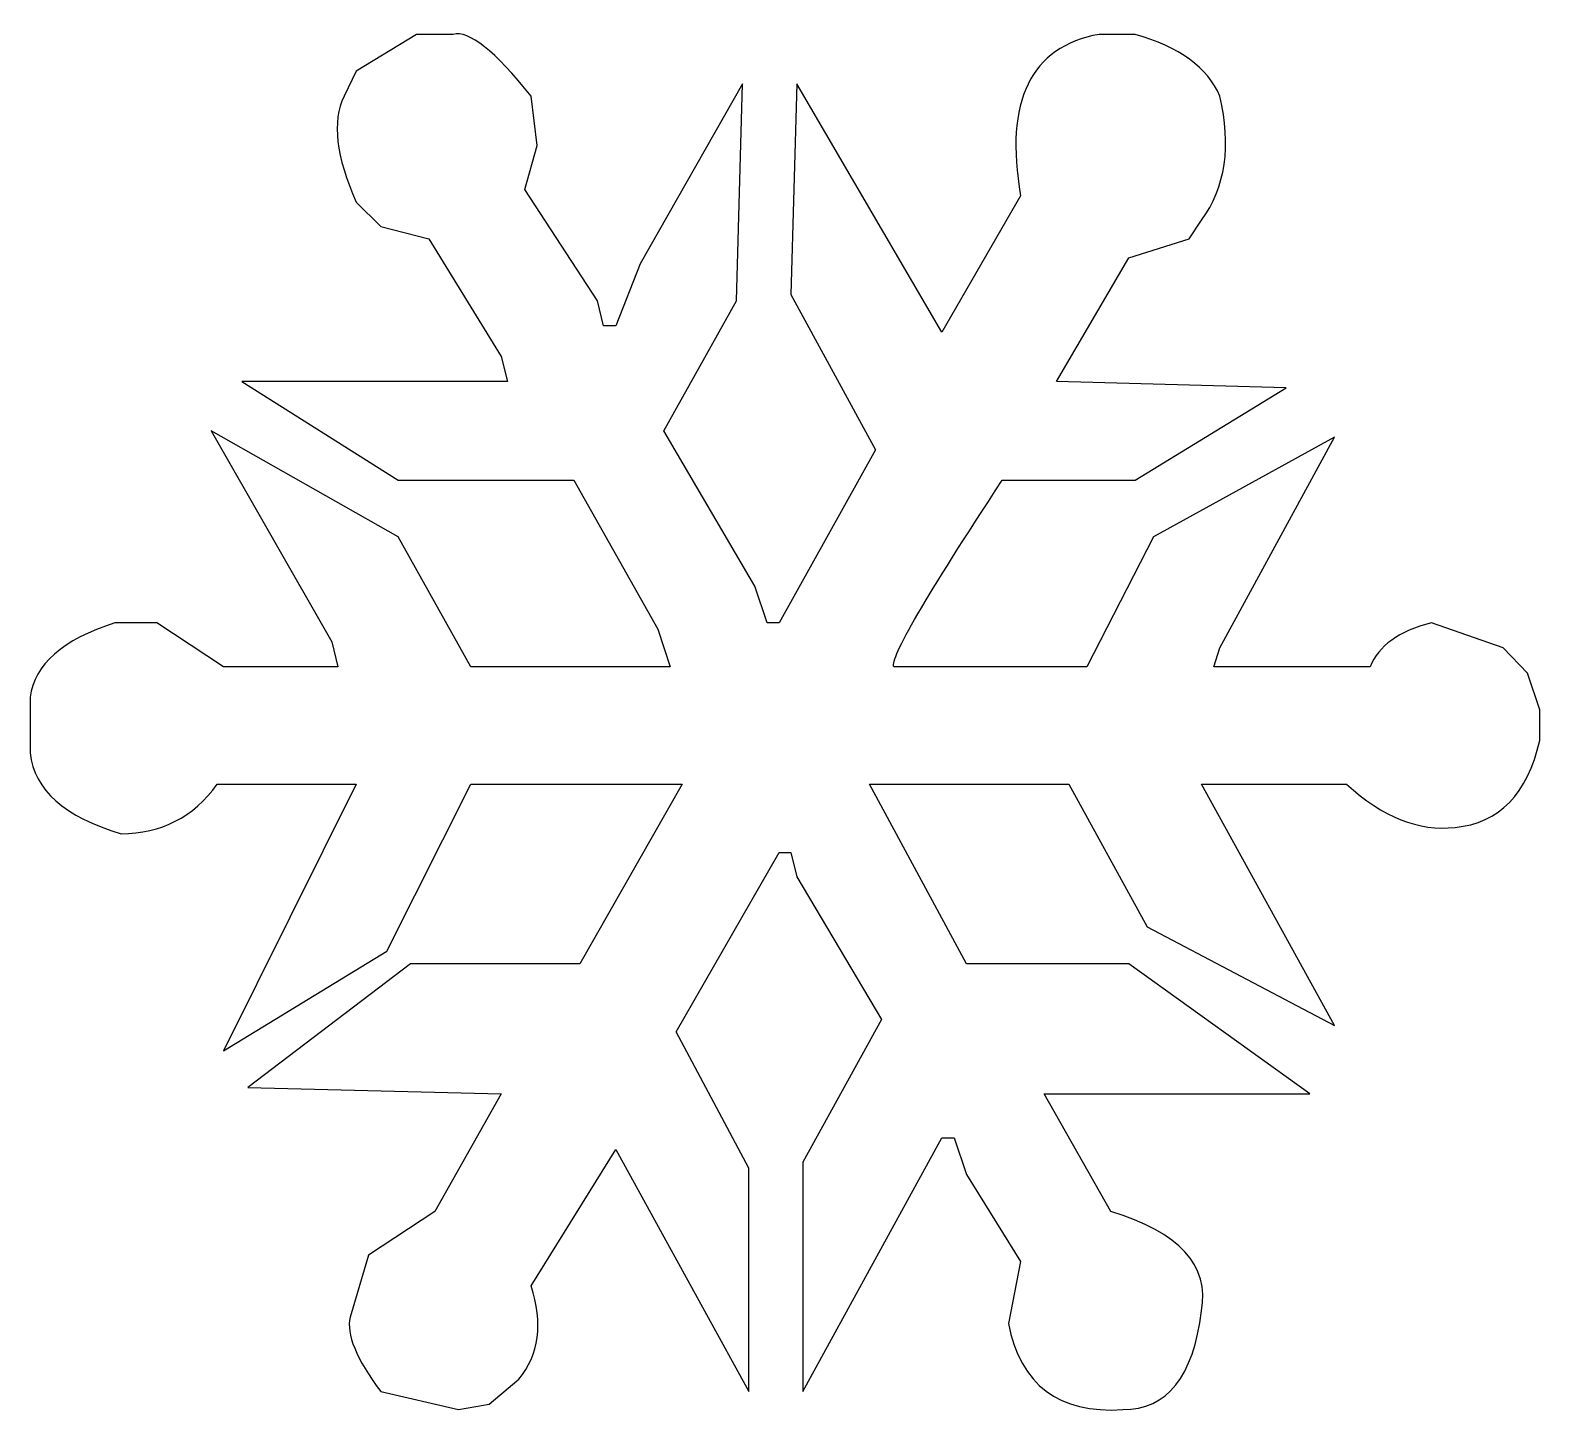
# Model space of a CAD drawing. Header units: centimetres. Extents: x -6.54 to 2.07, y -2.21 to 5.69.
import ezdxf

# ---------------------------------------------------------------- set-up
doc = ezdxf.new("R2010")
doc.units = ezdxf.units.CM
doc.header["$MEASUREMENT"] = 0
doc.layers.add('Layer 1', color=7, linetype='Continuous')

msp = doc.modelspace()

# ---------------------------------------------------------------- linework, layer by layer
at = {"layer": 'Layer 1'}
msp.add_open_spline([(-6.54415, 1.88058), (-6.52092, 2.06837), (-6.35977, 2.20996), (-6.06069, 2.30535), (-6.06069, 2.30535), (-6.06069, 2.30535), (-5.82114, 2.30535), (-5.82114, 2.30535), (-5.82114, 2.30535), (-5.82114, 2.30535), (-5.44221, 2.05496), (-5.44221, 2.05496), (-5.44221, 2.05496), (-5.44221, 2.05496), (-4.78888, 2.05496), (-4.78888, 2.05496), (-4.78888, 2.05496), (-4.78888, 2.05496), (-4.82372, 2.19804), (-4.82372, 2.19804), (-4.82372, 2.19804), (-4.82372, 2.19804), (-5.51189, 3.40082), (-5.51189, 3.40082), (-5.51189, 3.40082), (-5.51189, 3.40082), (-4.44479, 2.7972), (-4.44479, 2.7972), (-4.44479, 2.7972), (-4.44479, 2.7972), (-4.03101, 2.05497), (-4.03101, 2.05497), (-4.03101, 2.05497), (-4.03101, 2.05497), (-2.89422, 2.05497), (-2.89422, 2.05497), (-2.89422, 2.05497), (-2.89422, 2.05497), (-2.96391, 2.26959), (-2.96391, 2.26959), (-2.96391, 2.26959), (-2.96391, 2.26959), (-3.44302, 3.11913), (-3.44302, 3.11913), (-3.44302, 3.11913), (-3.44302, 3.11913), (-4.44479, 3.11913), (-4.44479, 3.11913), (-4.44479, 3.11913), (-4.44479, 3.11913), (-5.33767, 3.68251), (-5.33767, 3.68251), (-5.33767, 3.68251), (-5.33767, 3.68251), (-3.82195, 3.68251), (-3.82195, 3.68251), (-3.82195, 3.68251), (-3.82195, 3.68251), (-3.85679, 3.82559), (-3.85679, 3.82559), (-3.85679, 3.82559), (-3.85679, 3.82559), (-4.27057, 4.49628), (-4.27057, 4.49628), (-4.27057, 4.49628), (-4.27057, 4.49628), (-4.54497, 4.56782), (-4.54497, 4.56782), (-4.54497, 4.56782), (-4.54497, 4.56782), (-4.68435, 4.70643), (-4.68435, 4.70643), (-4.68435, 4.70643), (-4.8005, 4.96576), (-4.82373, 5.16696), (-4.75404, 5.31005), (-4.75404, 5.31005), (-4.75404, 5.31005), (-4.68435, 5.45313), (-4.68435, 5.45313), (-4.68435, 5.45313), (-4.68435, 5.45313), (-4.34026, 5.66328), (-4.34026, 5.66328), (-4.34026, 5.66328), (-4.34026, 5.66328), (-4.13119, 5.66328), (-4.13119, 5.66328), (-4.13119, 5.66328), (-4.04118, 5.68712), (-3.89309, 5.56937), (-3.68693, 5.31005), (-3.68693, 5.31005), (-3.68693, 5.31005), (-3.65209, 5.02836), (-3.65209, 5.02836), (-3.65209, 5.02836), (-3.65209, 5.02836), (-3.72178, 4.77797), (-3.72178, 4.77797), (-3.72178, 4.77797), (-3.72178, 4.77797), (-3.308, 4.14305), (-3.308, 4.14305), (-3.308, 4.14305), (-3.308, 4.14305), (-3.27316, 3.99997), (-3.27316, 3.99997), (-3.27316, 3.99997), (-3.27316, 3.99997), (-3.20347, 3.99997), (-3.20347, 3.99997), (-3.20347, 3.99997), (-3.20347, 3.99997), (-3.06409, 4.3532), (-3.06409, 4.3532), (-3.06409, 4.3532), (-3.06409, 4.3532), (-2.48045, 5.3816), (-2.48045, 5.3816), (-2.48045, 5.3816), (-2.48045, 5.3816), (-2.51529, 4.14305), (-2.51529, 4.14305), (-2.51529, 4.14305), (-2.51529, 4.14305), (-2.92907, 3.40082), (-2.92907, 3.40082), (-2.92907, 3.40082), (-2.92907, 3.40082), (-2.41076, 2.51551), (-2.41076, 2.51551), (-2.41076, 2.51551), (-2.41076, 2.51551), (-2.34107, 2.30536), (-2.34107, 2.30536), (-2.34107, 2.30536), (-2.34107, 2.30536), (-2.27138, 2.30536), (-2.27138, 2.30536), (-2.27138, 2.30536), (-2.27138, 2.30536), (-1.72258, 3.29351), (-1.72258, 3.29351), (-1.72258, 3.29351), (-1.72258, 3.29351), (-2.20604, 4.17882), (-2.20604, 4.17882), (-2.20604, 4.17882), (-2.20604, 4.17882), (-2.1712, 5.3816), (-2.1712, 5.3816), (-2.1712, 5.3816), (-2.1712, 5.3816), (-1.34365, 3.9642), (-1.34365, 3.9642), (-1.34365, 3.9642), (-1.34365, 3.9642), (-0.89503, 4.7422), (-0.89503, 4.7422), (-0.89503, 4.7422), (-0.98795, 5.28471), (-0.83841, 5.59174), (-0.44641, 5.66328), (-0.44641, 5.66328), (-0.44641, 5.66328), (-0.2417, 5.66328), (-0.2417, 5.66328), (-0.2417, 5.66328), (0.01091, 5.59173), (0.17207, 5.47399), (0.24176, 5.31005), (0.24176, 5.31005), (0.30854, 5.02686), (0.27369, 4.79137), (0.13723, 4.60359), (0.13723, 4.60359), (0.13723, 4.60359), (0.06754, 4.49628), (0.06754, 4.49628), (0.06754, 4.49628), (0.06754, 4.49628), (-0.27655, 4.38897), (-0.27655, 4.38897), (-0.27655, 4.38897), (-0.27655, 4.38897), (-0.69033, 3.68251), (-0.69033, 3.68251), (-0.69033, 3.68251), (-0.69033, 3.68251), (0.62068, 3.64674), (0.62068, 3.64674), (0.62068, 3.64674), (0.62068, 3.64674), (-0.24171, 3.11913), (-0.24171, 3.11913), (-0.24171, 3.11913), (-0.24171, 3.11913), (-0.99957, 3.11913), (-0.99957, 3.11913), (-0.99957, 3.11913), (-1.43513, 2.45738), (-1.64129, 2.10265), (-1.61806, 2.05496), (-1.61806, 2.05496), (-1.61806, 2.05496), (-0.51611, 2.05496), (-0.51611, 2.05496), (-0.51611, 2.05496), (-0.51611, 2.05496), (-0.13718, 2.79719), (-0.13718, 2.79719), (-0.13718, 2.79719), (-0.13718, 2.79719), (0.89508, 3.36504), (0.89508, 3.36504), (0.89508, 3.36504), (0.89508, 3.36504), (0.24175, 2.16226), (0.24175, 2.16226), (0.24175, 2.16226), (0.24175, 2.16226), (0.20691, 2.05495), (0.20691, 2.05495), (0.20691, 2.05495), (0.20691, 2.05495), (1.09979, 2.05495), (1.09979, 2.05495), (1.09979, 2.05495), (1.14624, 2.17418), (1.26239, 2.25764), (1.44823, 2.30534), (1.44823, 2.30534), (1.44823, 2.30534), (1.85765, 2.16226), (1.85765, 2.16226), (1.85765, 2.16226), (1.85765, 2.16226), (1.99703, 2.01918), (1.99703, 2.01918), (1.99703, 2.01918), (1.99703, 2.01918), (2.06672, 1.80903), (2.06672, 1.80903), (2.06672, 1.80903), (2.06672, 1.80903), (2.06672, 1.63465), (2.06672, 1.63465), (2.06672, 1.63465), (1.99702, 1.32762), (1.83587, 1.16218), (1.58326, 1.13834), (1.58326, 1.13834), (1.37709, 1.11449), (1.17093, 1.19646), (0.96477, 1.38426), (0.96477, 1.38426), (0.96477, 1.38426), (0.13722, 1.38426), (0.13722, 1.38426), (0.13722, 1.38426), (0.13722, 1.38426), (0.89508, 0.0071), (0.89508, 0.0071), (0.89508, 0.0071), (0.89508, 0.0071), (-0.17202, 0.57048), (-0.17202, 0.57048), (-0.17202, 0.57048), (-0.17202, 0.57048), (-0.62064, 1.38425), (-0.62064, 1.38425), (-0.62064, 1.38425), (-0.62064, 1.38425), (-1.75743, 1.38425), (-1.75743, 1.38425), (-1.75743, 1.38425), (-1.75743, 1.38425), (-1.20428, 0.36033), (-1.20428, 0.36033), (-1.20428, 0.36033), (-1.20428, 0.36033), (-0.27655, 0.36033), (-0.27655, 0.36033), (-0.27655, 0.36033), (-0.27655, 0.36033), (0.75571, -0.3819), (0.75571, -0.3819), (0.75571, -0.3819), (0.75571, -0.3819), (-0.76001, -0.3819), (-0.76001, -0.3819), (-0.76001, -0.3819), (-0.76001, -0.3819), (-0.38108, -1.05259), (-0.38108, -1.05259), (-0.38108, -1.05259), (0.01091, -1.17183), (0.18368, -1.36111), (0.13723, -1.62044), (0.13723, -1.62044), (0.09076, -1.99603), (-0.05878, -2.18382), (-0.31139, -2.18382), (-0.31139, -2.18382), (-0.67726, -2.20767), (-0.89504, -2.04372), (-0.96472, -1.69198), (-0.96472, -1.69198), (-0.96472, -1.69198), (-0.89503, -1.33875), (-0.89503, -1.33875), (-0.89503, -1.33875), (-0.89503, -1.33875), (-1.20427, -0.84244), (-1.20427, -0.84244), (-1.20427, -0.84244), (-1.20427, -0.84244), (-1.27396, -0.63229), (-1.27396, -0.63229), (-1.27396, -0.63229), (-1.27396, -0.63229), (-1.34365, -0.63229), (-1.34365, -0.63229), (-1.34365, -0.63229), (-1.34365, -0.63229), (-2.13636, -2.08099), (-2.13636, -2.08099), (-2.13636, -2.08099), (-2.13636, -2.08099), (-2.13636, -0.7709), (-2.13636, -0.7709), (-2.13636, -0.7709), (-2.13636, -0.7709), (-1.68774, 0.04287), (-1.68774, 0.04287), (-1.68774, 0.04287), (-1.68774, 0.04287), (-2.1712, 0.85664), (-2.1712, 0.85664), (-2.1712, 0.85664), (-2.1712, 0.85664), (-2.20604, 0.99525), (-2.20604, 0.99525), (-2.20604, 0.99525), (-2.20604, 0.99525), (-2.27137, 0.99525), (-2.27137, 0.99525), (-2.27137, 0.99525), (-2.27137, 0.99525), (-2.85937, -0.02867), (-2.85937, -0.02867), (-2.85937, -0.02867), (-2.85937, -0.02867), (-2.44559, -0.80667), (-2.44559, -0.80667), (-2.44559, -0.80667), (-2.44559, -0.80667), (-2.44559, -2.08099), (-2.44559, -2.08099), (-2.44559, -2.08099), (-2.44559, -2.08099), (-3.20345, -0.69936), (-3.20345, -0.69936), (-3.20345, -0.69936), (-3.20345, -0.69936), (-3.68691, -1.47736), (-3.68691, -1.47736), (-3.68691, -1.47736), (-3.61722, -1.69198), (-3.64045, -1.86934), (-3.7566, -2.00944), (-3.7566, -2.00944), (-3.7566, -2.00944), (-3.92647, -2.15252), (-3.92647, -2.15252), (-3.92647, -2.15252), (-3.92647, -2.15252), (-4.10069, -2.18382), (-4.10069, -2.18382), (-4.10069, -2.18382), (-4.10069, -2.18382), (-4.54495, -2.08098), (-4.54495, -2.08098), (-4.54495, -2.08098), (-4.68433, -1.89319), (-4.7424, -1.7516), (-4.71917, -1.65621), (-4.71917, -1.65621), (-4.71917, -1.65621), (-4.61464, -1.30298), (-4.61464, -1.30298), (-4.61464, -1.30298), (-4.61464, -1.30298), (-4.23571, -1.05259), (-4.23571, -1.05259), (-4.23571, -1.05259), (-4.23571, -1.05259), (-3.85678, -0.3819), (-3.85678, -0.3819), (-3.85678, -0.3819), (-3.85678, -0.3819), (-5.30282, -0.34613), (-5.30282, -0.34613), (-5.30282, -0.34613), (-5.30282, -0.34613), (-4.37509, 0.36033), (-4.37509, 0.36033), (-4.37509, 0.36033), (-4.37509, 0.36033), (-3.40816, 0.36033), (-3.40816, 0.36033), (-3.40816, 0.36033), (-3.40816, 0.36033), (-2.82452, 1.38425), (-2.82452, 1.38425), (-2.82452, 1.38425), (-2.82452, 1.38425), (-4.031, 1.38425), (-4.031, 1.38425), (-4.031, 1.38425), (-4.031, 1.38425), (-4.51011, 0.43187), (-4.51011, 0.43187), (-4.51011, 0.43187), (-4.51011, 0.43187), (-5.44219, -0.13598), (-5.44219, -0.13598), (-5.44219, -0.13598), (-5.44219, -0.13598), (-4.68433, 1.38426), (-4.68433, 1.38426), (-4.68433, 1.38426), (-4.68433, 1.38426), (-5.47704, 1.38426), (-5.47704, 1.38426), (-5.47704, 1.38426), (-5.61351, 1.19646), (-5.79645, 1.10257), (-6.02584, 1.10257), (-6.02584, 1.10257), (-6.34815, 1.19795), (-6.52092, 1.35147), (-6.54415, 1.56311), (-6.54415, 1.56311), (-6.54415, 1.56311), (-6.54415, 1.88058), (-6.54415, 1.88058)], degree=3, knots=[0, 0, 0, 0, 0.0088496, 0.0088496, 0.0088496, 0.0088496, 0.0176991, 0.0176991, 0.0176991, 0.0176991, 0.0265487, 0.0265487, 0.0265487, 0.0265487, 0.0353982, 0.0353982, 0.0353982, 0.0353982, 0.0442478, 0.0442478, 0.0442478, 0.0442478, 0.0530973, 0.0530973, 0.0530973, 0.0530973, 0.0619469, 0.0619469, 0.0619469, 0.0619469, 0.0707965, 0.0707965, 0.0707965, 0.0707965, 0.079646, 0.079646, 0.079646, 0.079646, 0.0884956, 0.0884956, 0.0884956, 0.0884956, 0.0973451, 0.0973451, 0.0973451, 0.0973451, 0.1061947, 0.1061947, 0.1061947, 0.1061947, 0.1150442, 0.1150442, 0.1150442, 0.1150442, 0.1238938, 0.1238938, 0.1238938, 0.1238938, 0.1327434, 0.1327434, 0.1327434, 0.1327434, 0.1415929, 0.1415929, 0.1415929, 0.1415929, 0.1504425, 0.1504425, 0.1504425, 0.1504425, 0.159292, 0.159292, 0.159292, 0.159292, 0.1681416, 0.1681416, 0.1681416, 0.1681416, 0.1769912, 0.1769912, 0.1769912, 0.1769912, 0.1858407, 0.1858407, 0.1858407, 0.1858407, 0.1946903, 0.1946903, 0.1946903, 0.1946903, 0.2035398, 0.2035398, 0.2035398, 0.2035398, 0.2123894, 0.2123894, 0.2123894, 0.2123894, 0.2212389, 0.2212389, 0.2212389, 0.2212389, 0.2300885, 0.2300885, 0.2300885, 0.2300885, 0.2389381, 0.2389381, 0.2389381, 0.2389381, 0.2477876, 0.2477876, 0.2477876, 0.2477876, 0.2566372, 0.2566372, 0.2566372, 0.2566372, 0.2654867, 0.2654867, 0.2654867, 0.2654867, 0.2743363, 0.2743363, 0.2743363, 0.2743363, 0.2831858, 0.2831858, 0.2831858, 0.2831858, 0.2920354, 0.2920354, 0.2920354, 0.2920354, 0.300885, 0.300885, 0.300885, 0.300885, 0.3097345, 0.3097345, 0.3097345, 0.3097345, 0.3185841, 0.3185841, 0.3185841, 0.3185841, 0.3274336, 0.3274336, 0.3274336, 0.3274336, 0.3362832, 0.3362832, 0.3362832, 0.3362832, 0.3451327, 0.3451327, 0.3451327, 0.3451327, 0.3539823, 0.3539823, 0.3539823, 0.3539823, 0.3628319, 0.3628319, 0.3628319, 0.3628319, 0.3716814, 0.3716814, 0.3716814, 0.3716814, 0.380531, 0.380531, 0.380531, 0.380531, 0.3893805, 0.3893805, 0.3893805, 0.3893805, 0.3982301, 0.3982301, 0.3982301, 0.3982301, 0.4070796, 0.4070796, 0.4070796, 0.4070796, 0.4159292, 0.4159292, 0.4159292, 0.4159292, 0.4247788, 0.4247788, 0.4247788, 0.4247788, 0.4336283, 0.4336283, 0.4336283, 0.4336283, 0.4424779, 0.4424779, 0.4424779, 0.4424779, 0.4513274, 0.4513274, 0.4513274, 0.4513274, 0.460177, 0.460177, 0.460177, 0.460177, 0.4690265, 0.4690265, 0.4690265, 0.4690265, 0.4778761, 0.4778761, 0.4778761, 0.4778761, 0.4867257, 0.4867257, 0.4867257, 0.4867257, 0.4955752, 0.4955752, 0.4955752, 0.4955752, 0.5044248, 0.5044248, 0.5044248, 0.5044248, 0.5132743, 0.5132743, 0.5132743, 0.5132743, 0.5221239, 0.5221239, 0.5221239, 0.5221239, 0.5309735, 0.5309735, 0.5309735, 0.5309735, 0.539823, 0.539823, 0.539823, 0.539823, 0.5486726, 0.5486726, 0.5486726, 0.5486726, 0.5575221, 0.5575221, 0.5575221, 0.5575221, 0.5663717, 0.5663717, 0.5663717, 0.5663717, 0.5752212, 0.5752212, 0.5752212, 0.5752212, 0.5840708, 0.5840708, 0.5840708, 0.5840708, 0.5929204, 0.5929204, 0.5929204, 0.5929204, 0.6017699, 0.6017699, 0.6017699, 0.6017699, 0.6106195, 0.6106195, 0.6106195, 0.6106195, 0.619469, 0.619469, 0.619469, 0.619469, 0.6283186, 0.6283186, 0.6283186, 0.6283186, 0.6371681, 0.6371681, 0.6371681, 0.6371681, 0.6460177, 0.6460177, 0.6460177, 0.6460177, 0.6548673, 0.6548673, 0.6548673, 0.6548673, 0.6637168, 0.6637168, 0.6637168, 0.6637168, 0.6725664, 0.6725664, 0.6725664, 0.6725664, 0.6814159, 0.6814159, 0.6814159, 0.6814159, 0.6902655, 0.6902655, 0.6902655, 0.6902655, 0.699115, 0.699115, 0.699115, 0.699115, 0.7079646, 0.7079646, 0.7079646, 0.7079646, 0.7168142, 0.7168142, 0.7168142, 0.7168142, 0.7256637, 0.7256637, 0.7256637, 0.7256637, 0.7345133, 0.7345133, 0.7345133, 0.7345133, 0.7433628, 0.7433628, 0.7433628, 0.7433628, 0.7522124, 0.7522124, 0.7522124, 0.7522124, 0.7610619, 0.7610619, 0.7610619, 0.7610619, 0.7699115, 0.7699115, 0.7699115, 0.7699115, 0.7787611, 0.7787611, 0.7787611, 0.7787611, 0.7876106, 0.7876106, 0.7876106, 0.7876106, 0.7964602, 0.7964602, 0.7964602, 0.7964602, 0.8053097, 0.8053097, 0.8053097, 0.8053097, 0.8141593, 0.8141593, 0.8141593, 0.8141593, 0.8230088, 0.8230088, 0.8230088, 0.8230088, 0.8318584, 0.8318584, 0.8318584, 0.8318584, 0.840708, 0.840708, 0.840708, 0.840708, 0.8495575, 0.8495575, 0.8495575, 0.8495575, 0.8584071, 0.8584071, 0.8584071, 0.8584071, 0.8672566, 0.8672566, 0.8672566, 0.8672566, 0.8761062, 0.8761062, 0.8761062, 0.8761062, 0.8849558, 0.8849558, 0.8849558, 0.8849558, 0.8938053, 0.8938053, 0.8938053, 0.8938053, 0.9026549, 0.9026549, 0.9026549, 0.9026549, 0.9115044, 0.9115044, 0.9115044, 0.9115044, 0.920354, 0.920354, 0.920354, 0.920354, 0.9292035, 0.9292035, 0.9292035, 0.9292035, 0.9380531, 0.9380531, 0.9380531, 0.9380531, 0.9469027, 0.9469027, 0.9469027, 0.9469027, 0.9557522, 0.9557522, 0.9557522, 0.9557522, 0.9646018, 0.9646018, 0.9646018, 0.9646018, 0.9734513, 0.9734513, 0.9734513, 0.9734513, 0.9823009, 0.9823009, 0.9823009, 0.9823009, 1, 1, 1, 1], dxfattribs=at)

doc.saveas('drawing.dxf')
